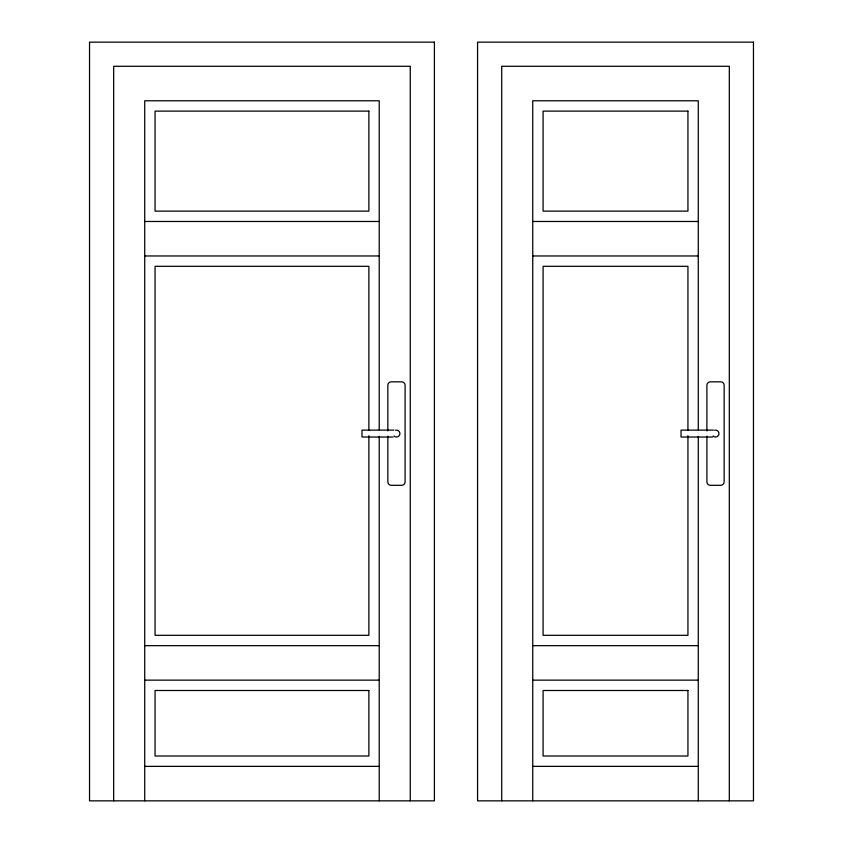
<?xml version="1.0" encoding="UTF-8"?>
<svg xmlns="http://www.w3.org/2000/svg" width="843" height="843" viewBox="0 0 843 843"><rect width="100%" height="100%" fill="white"/><g stroke="black" fill="none" stroke-linecap="round" stroke-linejoin="round"><path stroke-width="1.26" d="M144.722 221.477L379.224 221.477M532.744 221.477L698.278 221.477M144.722 255.966L379.224 255.966M532.744 255.966L698.278 255.966M393.913 430.12L361.984 430.12L361.984 437.022L393.017 437.022M713.399 430.12L681.039 430.12L681.039 437.022L712.525 437.022M144.722 645.664L379.224 645.664M532.744 645.664L698.278 645.664M144.722 680.143L379.224 680.143M532.744 680.143L698.278 680.143M144.722 766.361L379.224 766.361M532.744 766.361L698.278 766.361M729.321 800.85L729.321 66.291L501.711 66.291L501.711 800.85M706.908 430.963L706.908 385.293A3.393 3.393 0 0 1 710.354 381.837L720.702 381.837A3.393 3.393 0 0 1 724.148 385.293L724.148 481.848A3.446 3.446 0 0 1 720.702 485.305L710.354 485.305A3.446 3.446 0 0 1 706.908 481.848L706.908 436.179M698.278 429.751L698.278 100.781L532.744 100.781L532.744 800.85M698.278 436.326L698.278 800.85M687.941 430.457L687.941 266.314L543.092 266.314L543.092 635.316L687.941 635.316L687.941 435.715M410.267 800.85L410.267 66.291L113.679 66.291L113.679 800.85M387.843 430.963L387.843 385.293A3.393 3.393 0 0 1 391.3 381.837L401.637 381.837A3.393 3.393 0 0 1 405.093 385.293L405.093 481.848A3.446 3.446 0 0 1 401.637 485.305L391.3 485.305A3.446 3.446 0 0 1 387.843 481.848L387.843 436.179M379.224 429.751L379.224 100.781L144.722 100.781L144.722 800.85M379.224 436.326L379.224 800.85M368.876 430.457L368.876 266.314L155.059 266.314L155.059 635.316L368.876 635.316L368.876 435.715M714.632 430.236A3.446 3.446 0 0 1 718.858 434.461A3.446 3.446 0 0 1 713.083 436.01M395.578 430.236A3.446 3.446 0 0 1 399.803 434.461A3.446 3.446 0 0 1 394.029 436.01M434.398 42.15L89.537 42.15L89.537 800.85L434.398 800.85L434.398 42.15M753.463 42.15L477.57 42.15L477.57 800.85L753.463 800.85L753.463 42.15M368.876 111.118L155.059 111.118L155.059 211.129L368.876 211.129L368.876 111.118M687.941 111.118L543.092 111.118L543.092 211.129L687.941 211.129L687.941 111.118M368.876 690.491L155.059 690.491L155.059 756.013L368.876 756.013L368.876 690.491M687.941 690.491L543.092 690.491L543.092 756.013L687.941 756.013L687.941 690.491"/></g></svg>
